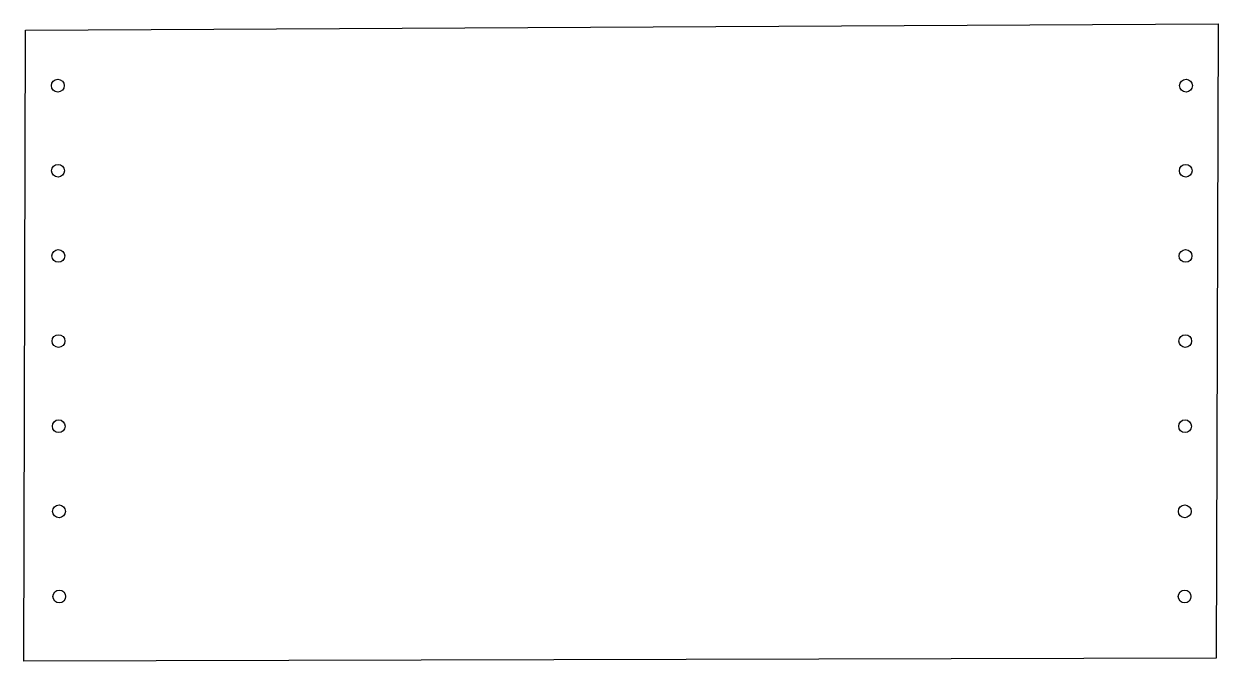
# Model space of a CAD drawing. Header units: millimetres. Extents: x 2310 to 2591, y 1815 to 1965.
import ezdxf

# ---------------------------------------------------------------- set-up
doc = ezdxf.new("R2010")
doc.units = ezdxf.units.MM

msp = doc.modelspace()

# ---------------------------------------------------------------- linework, layer by layer
for p, q in [((2310.25, 1814.93), (2310.67, 1963.14)), ((2310.67, 1963.14), (2590.67, 1964.61)), ((2590.67, 1964.61), (2590.25, 1815.61)), ((2590.25, 1815.61), (2310.25, 1814.93))]:
    msp.add_line(p, q)
for centre in [(2318.22, 1950.11), (2583.13, 1950.11), (2318.27, 1930.11), (2583.07, 1930.11), (2318.33, 1910.11), (2583.02, 1910.11), (2318.38, 1890.11), (2582.96, 1890.11), (2318.44, 1870.11), (2582.91, 1870.11), (2318.5, 1850.11), (2582.85, 1850.11), (2318.55, 1830.11), (2582.79, 1830.11)]:
    msp.add_circle(centre, 1.5)

doc.saveas('drawing.dxf')
